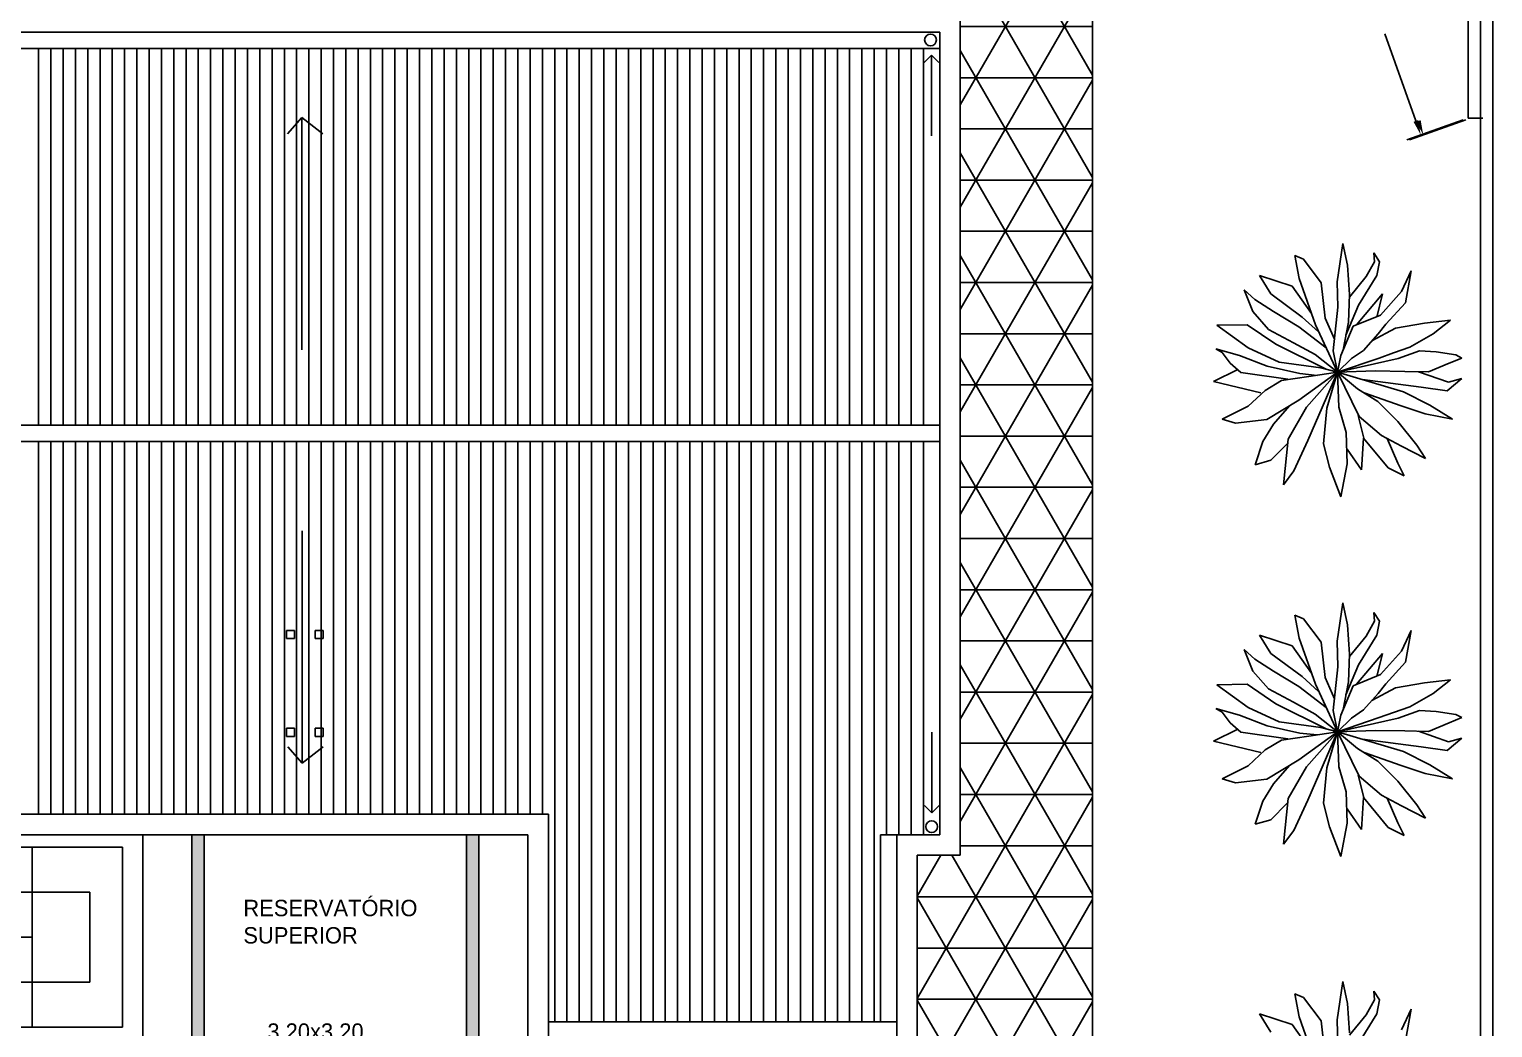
# Model space of a CAD drawing. Header units: millimetres. Extents: x 935 to 1399, y 512 to 900.
# Drawn here: x 1041.8 to 1059.66, y 850.47 to 862.66 of the extents above; entities that cross this region are included whole.
import ezdxf

# ---------------------------------------------------------------- set-up
doc = ezdxf.new("R2010")
doc.units = ezdxf.units.MM
for name, color, linetype in [('paredes', 5, 'Continuous'), ('terrenos', 3, 'Continuous'), ('VEGETAÇÃO', 3, 'Continuous')]:
    doc.layers.add(name, color=color, linetype=linetype)
pattern_1 = [(0, (1620.23605, 455.1888), (0, 0.625), []), (60, (1620.23605, 455.1888), (-0.5412659, 0.3125), []), (120, (1620.23605, 455.1888), (-0.5412659, -0.3125), [])]

msp = doc.modelspace()

# ---------------------------------------------------------------- hatches: boundary and pattern name
h = msp.add_hatch()
h.set_pattern_fill('NET3', color=254, scale=5, style=0)
h.set_pattern_definition(pattern_1)
h.paths.add_polyline_path([(1054.77585, 862.87187), (1053.15965, 862.87187), (1053.15965, 852.57187), (1054.77585, 852.57187)])
msp.add_hatch(color=253).paths.add_polyline_path([(1047.28232, 852.82187), (1047.13232, 852.82187), (1047.13232, 849.62187), (1043.93232, 849.62187), (1043.93232, 852.82187), (1043.78232, 852.82187), (1043.78232, 849.47187), (1047.28232, 849.47187)])
h = msp.add_hatch()
h.set_pattern_fill('NET3', color=254, scale=5, style=0)
h.set_pattern_definition(pattern_1)
h.paths.add_polyline_path([(1054.77585, 852.57187), (1053.15965, 852.57187), (1052.63465, 852.57187), (1052.63465, 850.12187), (1053.15965, 850.12187), (1053.15965, 839.87187), (1054.77585, 839.87187)])

# ---------------------------------------------------------------- linework, layer by layer
at = {"color": 7}
for p, q in [((1054.77585, 866.5417), (1054.77585, 839.87187)), ((1053.15965, 862.87187), (1053.15965, 852.57187)), ((1037.40965, 862.62187), (1052.90965, 862.62187)), ((1052.90965, 862.62187), (1052.90965, 852.82187)), ((1052.90965, 862.62187), (1052.90965, 856.55937)), ((1058.72095, 861.53642), (1058.34452, 862.60171)), ((1041.30965, 862.42187), (1052.90965, 862.42187)), ((1052.70965, 862.42187), (1052.70965, 857.82187)), ((1052.70965, 862.42187), (1052.70965, 857.82187)), ((1052.70965, 857.82187), (1052.70965, 862.42187)), ((1052.80814, 862.33956), (1052.71814, 862.24956)), ((1052.80814, 862.33956), (1052.80814, 861.35472)), ((1052.80814, 862.33956), (1052.89814, 862.24956)), ((1045.12138, 861.57823), (1044.94962, 861.37823)), ((1045.12138, 861.57823), (1045.38053, 861.37823)), ((1045.12138, 861.57823), (1045.12138, 858.74132)), ((1059.30072, 861.55038), (1058.6112, 861.30674)), ((1059.33149, 861.55038), (1058.64198, 861.30674)), ((1037.40965, 857.82187), (1052.90965, 857.82187)), ((1037.40965, 857.62187), (1052.90965, 857.62187)), ((1052.70965, 852.82187), (1052.70965, 857.62187)), ((1052.70965, 857.62187), (1052.70965, 852.82187)), ((1052.70965, 857.62187), (1052.70965, 856.55937)), ((1045.12545, 853.69561), (1045.12545, 856.53252)), ((1045.12545, 853.69561), (1045.12545, 856.53252)), ((1052.8131, 853.09023), (1052.8131, 854.07508)), ((1045.12545, 853.69561), (1044.95368, 853.89561)), ((1045.12545, 853.69561), (1044.95368, 853.89561)), ((1045.12545, 853.69561), (1045.3846, 853.89561)), ((1045.12545, 853.69561), (1045.3846, 853.89561)), ((1052.8131, 853.09023), (1052.7231, 853.18023)), ((1052.8131, 853.09023), (1052.9031, 853.18023)), ((1048.13232, 853.07187), (1037.15965, 853.07187)), ((1048.13232, 847.80398), (1048.13232, 853.07187)), ((1047.88232, 852.82187), (1037.40965, 852.82187)), ((1047.88232, 848.05398), (1047.88232, 852.82187)), ((1052.90965, 852.82187), (1052.18465, 852.82187)), ((1052.18465, 850.53792), (1052.18465, 852.82187)), ((1052.38465, 849.87187), (1052.38465, 852.82187)), ((1052.63465, 852.57187), (1053.15965, 852.57187)), ((1052.63465, 852.57187), (1053.15965, 852.57187)), ((1052.63465, 850.12187), (1052.63465, 852.57187)), ((1048.13232, 850.53792), (1052.38465, 850.53792))]:
    msp.add_line(p, q, dxfattribs=at)
at = {"color": 1}
for p, q in [((1041.90965, 857.82187), (1041.90965, 862.42187)), ((1042.05965, 857.82187), (1042.05965, 862.42187)), ((1042.20965, 857.82187), (1042.20965, 862.42187)), ((1042.35965, 857.82187), (1042.35965, 862.42187)), ((1042.50965, 857.82187), (1042.50965, 862.42187)), ((1042.65965, 857.82187), (1042.65965, 862.42187)), ((1042.80965, 857.82187), (1042.80965, 862.42187)), ((1042.95965, 857.82187), (1042.95965, 862.42187)), ((1043.10965, 857.82187), (1043.10965, 862.42187)), ((1043.25965, 857.82187), (1043.25965, 862.42187)), ((1043.40965, 857.82187), (1043.40965, 862.42187)), ((1043.55965, 857.82187), (1043.55965, 862.42187)), ((1043.70965, 857.82187), (1043.70965, 862.42187)), ((1043.85965, 857.82187), (1043.85965, 862.42187)), ((1044.00965, 857.82187), (1044.00965, 862.42187)), ((1044.15965, 857.82187), (1044.15965, 862.42187)), ((1044.30965, 857.82187), (1044.30965, 862.42187)), ((1044.45965, 857.82187), (1044.45965, 862.42187)), ((1044.60965, 857.82187), (1044.60965, 862.42187)), ((1044.75965, 857.82187), (1044.75965, 862.42187)), ((1044.90965, 857.82187), (1044.90965, 862.42187)), ((1045.05965, 857.82187), (1045.05965, 862.42187)), ((1045.20965, 857.82187), (1045.20965, 862.42187)), ((1045.35965, 857.82187), (1045.35965, 862.42187)), ((1045.50965, 857.82187), (1045.50965, 862.42187)), ((1045.65965, 857.82187), (1045.65965, 862.42187)), ((1045.65965, 857.82187), (1045.65965, 862.42187)), ((1045.80965, 857.82187), (1045.80965, 862.42187)), ((1045.95965, 857.82187), (1045.95965, 862.42187)), ((1046.10965, 857.82187), (1046.10965, 862.42187)), ((1046.25965, 857.82187), (1046.25965, 862.42187)), ((1046.40965, 857.82187), (1046.40965, 862.42187)), ((1046.55965, 857.82187), (1046.55965, 862.42187)), ((1046.70965, 857.82187), (1046.70965, 862.42187)), ((1046.85965, 857.82187), (1046.85965, 862.42187)), ((1047.00965, 857.82187), (1047.00965, 862.42187)), ((1047.15965, 857.82187), (1047.15965, 862.42187)), ((1047.30965, 857.82187), (1047.30965, 862.42187)), ((1047.45965, 857.82187), (1047.45965, 862.42187)), ((1047.60965, 857.82187), (1047.60965, 862.42187)), ((1047.75965, 857.82187), (1047.75965, 862.42187)), ((1047.90965, 857.82187), (1047.90965, 862.42187)), ((1048.05965, 857.82187), (1048.05965, 862.42187)), ((1048.20965, 857.82187), (1048.20965, 862.42187)), ((1048.35965, 857.82187), (1048.35965, 862.42187)), ((1048.50965, 857.82187), (1048.50965, 862.42187)), ((1048.65965, 857.82187), (1048.65965, 862.42187)), ((1048.80965, 857.82187), (1048.80965, 862.42187)), ((1048.95965, 857.82187), (1048.95965, 862.42187)), ((1049.10965, 857.82187), (1049.10965, 862.42187)), ((1049.25965, 857.82187), (1049.25965, 862.42187)), ((1049.40965, 857.82187), (1049.40965, 862.42187)), ((1049.55965, 857.82187), (1049.55965, 862.42187)), ((1049.70965, 857.82187), (1049.70965, 862.42187)), ((1049.70965, 857.82187), (1049.70965, 862.42187)), ((1049.85965, 857.82187), (1049.85965, 862.42187)), ((1050.00965, 857.82187), (1050.00965, 862.42187)), ((1050.15965, 857.82187), (1050.15965, 862.42187)), ((1050.30965, 857.82187), (1050.30965, 862.42187)), ((1050.45965, 857.82187), (1050.45965, 862.42187)), ((1050.60965, 857.82187), (1050.60965, 862.42187)), ((1050.75965, 857.82187), (1050.75965, 862.42187)), ((1050.90965, 857.82187), (1050.90965, 862.42187)), ((1051.05965, 857.82187), (1051.05965, 862.42187)), ((1051.20965, 857.82187), (1051.20965, 862.42187)), ((1051.35965, 857.82187), (1051.35965, 862.42187)), ((1051.50965, 857.82187), (1051.50965, 862.42187)), ((1051.65965, 857.82187), (1051.65965, 862.42187)), ((1051.80965, 857.82187), (1051.80965, 862.42187)), ((1051.95965, 857.82187), (1051.95965, 862.42187)), ((1052.10965, 857.82187), (1052.10965, 862.42187)), ((1052.25965, 857.82187), (1052.25965, 862.42187)), ((1052.40965, 857.82187), (1052.40965, 862.42187)), ((1052.55965, 857.82187), (1052.55965, 862.42187)), ((1041.90965, 853.07187), (1041.90965, 857.62187)), ((1042.05965, 853.07187), (1042.05965, 857.62187)), ((1042.20965, 853.07187), (1042.20965, 857.62187)), ((1042.35965, 853.07187), (1042.35965, 857.62187)), ((1042.50965, 853.07187), (1042.50965, 857.62187)), ((1042.65965, 853.07187), (1042.65965, 857.62187)), ((1042.80965, 853.07187), (1042.80965, 857.62187)), ((1042.95965, 853.07187), (1042.95965, 857.62187)), ((1043.10965, 853.07187), (1043.10965, 857.62187)), ((1043.25965, 853.07187), (1043.25965, 857.62187)), ((1043.40965, 853.07187), (1043.40965, 857.62187)), ((1043.55965, 853.07187), (1043.55965, 857.62187)), ((1043.70965, 853.07187), (1043.70965, 857.62187)), ((1043.85965, 853.07187), (1043.85965, 857.62187)), ((1044.00965, 853.07187), (1044.00965, 857.62187)), ((1044.15965, 853.07187), (1044.15965, 857.62187)), ((1044.30965, 853.07187), (1044.30965, 857.62187)), ((1044.30965, 853.07187), (1044.30965, 857.62187)), ((1044.45965, 853.07187), (1044.45965, 857.62187)), ((1044.60965, 853.07187), (1044.60965, 857.62187)), ((1044.75965, 853.07187), (1044.75965, 857.62187)), ((1044.90965, 853.07187), (1044.90965, 857.62187)), ((1045.05965, 853.07187), (1045.05965, 857.62187)), ((1045.20965, 853.07187), (1045.20965, 857.62187)), ((1045.35965, 853.07187), (1045.35965, 857.62187)), ((1045.50965, 853.07187), (1045.50965, 857.62187)), ((1045.65965, 853.07187), (1045.65965, 857.62187)), ((1045.65965, 853.07187), (1045.65965, 857.62187)), ((1045.80965, 853.07187), (1045.80965, 857.62187)), ((1045.95965, 853.07187), (1045.95965, 857.62187)), ((1046.10965, 853.07187), (1046.10965, 857.62187)), ((1046.25965, 853.07187), (1046.25965, 857.62187)), ((1046.40965, 853.07187), (1046.40965, 857.62187)), ((1046.55965, 853.07187), (1046.55965, 857.62187)), ((1046.70965, 853.07187), (1046.70965, 857.62187)), ((1046.85965, 853.07187), (1046.85965, 857.62187)), ((1047.00965, 853.07187), (1047.00965, 857.62187)), ((1047.15965, 853.07187), (1047.15965, 857.62187)), ((1047.30965, 853.07187), (1047.30965, 857.62187)), ((1047.45965, 853.07187), (1047.45965, 857.62187)), ((1047.60965, 853.07187), (1047.60965, 857.62187)), ((1047.75965, 853.07187), (1047.75965, 857.62187)), ((1047.90965, 853.07187), (1047.90965, 857.62187)), ((1048.05965, 853.07187), (1048.05965, 857.62187)), ((1048.20965, 850.53792), (1048.20965, 857.62187)), ((1048.35965, 850.53792), (1048.35965, 857.62187)), ((1048.50965, 850.53792), (1048.50965, 857.62187)), ((1048.65965, 850.53792), (1048.65965, 857.62187)), ((1048.80965, 850.53792), (1048.80965, 857.62187)), ((1048.95965, 850.53792), (1048.95965, 857.62187)), ((1049.10965, 850.53792), (1049.10965, 857.62187)), ((1049.25965, 850.53792), (1049.25965, 857.62187)), ((1049.40965, 850.53792), (1049.40965, 857.62187)), ((1049.55965, 850.53792), (1049.55965, 857.62187)), ((1049.70965, 850.53792), (1049.70965, 857.62187)), ((1049.70965, 850.53792), (1049.70965, 857.62187)), ((1049.85965, 850.53792), (1049.85965, 857.62187)), ((1050.00965, 850.53792), (1050.00965, 857.62187)), ((1050.15965, 850.53792), (1050.15965, 857.62187)), ((1050.30965, 850.53792), (1050.30965, 857.62187)), ((1050.45965, 850.53792), (1050.45965, 857.62187)), ((1050.60965, 850.53792), (1050.60965, 857.62187)), ((1050.75965, 850.53792), (1050.75965, 857.62187)), ((1050.90965, 850.53792), (1050.90965, 857.62187)), ((1051.05965, 850.53792), (1051.05965, 857.62187)), ((1051.20965, 850.53792), (1051.20965, 857.62187)), ((1051.35965, 850.53792), (1051.35965, 857.62187)), ((1051.50965, 850.53792), (1051.50965, 857.62187)), ((1051.65965, 850.53792), (1051.65965, 857.62187)), ((1051.80965, 850.53792), (1051.80965, 857.62187)), ((1051.95965, 850.53792), (1051.95965, 857.62187)), ((1052.10965, 850.53792), (1052.10965, 857.62187)), ((1052.25965, 852.82187), (1052.25965, 857.62187)), ((1052.40965, 852.82187), (1052.40965, 857.62187)), ((1052.55965, 852.82187), (1052.55965, 857.62187)), ((1045.35965, 854.12187), (1045.35965, 855.21625)), ((1045.35965, 854.12187), (1045.35965, 855.21625))]:
    msp.add_line(p, q, dxfattribs=at)
at = {"color": 5}
for p, q in [((1059.35965, 861.5712), (1059.50965, 861.5712)), ((1059.39042, 861.5712), (1059.54042, 861.5712))]:
    msp.add_line(p, q, dxfattribs=at)
for p, q in [((1057.75905, 859.57419), (1057.83047, 860.04212)), ((1057.83047, 860.04212), (1057.88762, 859.77457)), ((1057.24504, 859.89337), (1057.29759, 859.61182)), ((1057.35015, 859.84955), (1057.24504, 859.89337)), ((1057.56626, 859.56169), (1057.35015, 859.84955)), ((1058.1154, 859.63681), (1058.21474, 859.81838)), ((1058.21474, 859.81838), (1058.20884, 859.92468)), ((1058.20884, 859.92468), (1058.27896, 859.81838)), ((1058.27896, 859.81838), (1058.24396, 859.64931)), ((1057.20992, 859.51788), (1056.81281, 859.64931)), ((1056.81281, 859.64931), (1056.95291, 859.42407)), ((1057.29759, 859.61182), (1057.49615, 859.04845)), ((1057.88762, 859.77457), (1057.91094, 859.41776)), ((1057.90988, 859.38688), (1058.1154, 859.63681)), ((1058.24396, 859.64931), (1058.02195, 859.28632)), ((1058.54763, 859.45525), (1058.66453, 859.70562)), ((1058.66453, 859.70562), (1058.59441, 859.31763)), ((1056.75436, 859.35513), (1056.62579, 859.47407)), ((1056.62579, 859.47407), (1056.73103, 859.2112)), ((1056.95291, 859.42407), (1057.33259, 859.14239)), ((1057.44781, 859.18561), (1057.20992, 859.51788)), ((1057.61305, 859.12989), (1057.56626, 859.56169)), ((1057.77071, 859.26132), (1057.75905, 859.57419)), ((1057.99862, 859.04845), (1058.31395, 859.42407)), ((1058.31395, 859.42407), (1058.24396, 859.14239)), ((1058.29062, 859.16738), (1058.54763, 859.45525)), ((1056.98214, 859.2112), (1056.75436, 859.35513)), ((1057.71239, 858.72927), (1057.77071, 859.26132)), ((1058.02195, 859.28632), (1057.86774, 858.91933)), ((1057.91094, 859.41776), (1057.89928, 859.07976)), ((1058.59441, 859.31763), (1058.35484, 859.05476)), ((1056.73103, 859.2112), (1056.92368, 858.99214)), ((1057.2917, 859.02345), (1056.98214, 859.2112)), ((1057.33259, 859.14239), (1057.53127, 858.96082)), ((1057.72816, 858.87311), (1057.61305, 859.12989)), ((1057.89928, 859.07976), (1057.83562, 858.74292)), ((1057.95773, 859.02977), (1058.29062, 859.16738)), ((1058.47174, 859.00464), (1058.82809, 859.06726)), ((1058.82809, 859.06726), (1059.14355, 859.10476)), ((1059.14355, 859.10476), (1058.9332, 858.93583)), ((1056.2929, 859.04227), (1056.66091, 859.04845)), ((1056.67257, 858.7669), (1056.2929, 859.04227)), ((1056.66091, 859.04845), (1057.01136, 858.81071)), ((1056.92368, 858.99214), (1057.22748, 858.82939)), ((1057.62715, 858.76572), (1057.2917, 859.02345)), ((1057.49615, 859.04845), (1057.76434, 858.46962)), ((1057.80584, 858.67296), (1057.95773, 859.02977)), ((1058.2614, 858.93583), (1058.0804, 858.73558)), ((1058.18577, 858.85216), (1058.47174, 859.00464)), ((1058.35484, 859.05476), (1058.2614, 858.93583)), ((1058.9332, 858.93583), (1058.64697, 858.77308)), ((1056.28123, 858.75426), (1056.56747, 858.67296)), ((1056.35712, 858.71045), (1056.28123, 858.75426)), ((1056.45646, 858.57902), (1056.35712, 858.71045)), ((1057.05225, 858.59165), (1056.67257, 858.7669)), ((1057.01136, 858.81071), (1057.62715, 858.50535)), ((1057.22748, 858.82939), (1057.49038, 858.68546)), ((1057.76434, 858.46962), (1057.71239, 858.72927)), ((1058.0804, 858.73558), (1057.93427, 858.63546)), ((1058.64697, 858.77308), (1058.44841, 858.70427)), ((1058.50674, 858.63546), (1058.76374, 858.72927)), ((1058.76374, 858.72927), (1058.96819, 858.71677)), ((1058.96819, 858.71677), (1059.20777, 858.67928)), ((1056.5849, 858.4664), (1056.45646, 858.57902)), ((1056.56747, 858.67296), (1056.90625, 858.54152)), ((1056.90625, 858.54152), (1057.30349, 858.4539)), ((1057.56049, 858.52271), (1057.05225, 858.59165)), ((1057.49038, 858.68546), (1057.76434, 858.46962)), ((1057.76434, 858.46962), (1057.80584, 858.67296)), ((1058.27306, 858.64164), (1057.76434, 858.46962)), ((1057.93427, 858.63546), (1057.76434, 858.46962)), ((1057.76434, 858.46962), (1058.50674, 858.63546)), ((1058.44841, 858.70427), (1058.27306, 858.64164)), ((1059.12599, 858.57902), (1058.87475, 858.47271)), ((1059.28365, 858.64164), (1059.12599, 858.57902)), ((1059.20777, 858.67928), (1059.28365, 858.64164)), ((1056.54626, 858.50028), (1056.25201, 858.35378)), ((1056.25201, 858.35378), (1056.83024, 858.21603)), ((1057.15736, 858.38509), (1056.5849, 858.4664)), ((1057.08148, 858.36628), (1056.88279, 858.24734)), ((1057.41437, 858.41641), (1057.08148, 858.36628)), ((1057.2917, 858.1284), (1057.76434, 858.46962)), ((1057.30349, 858.4539), (1057.51519, 858.43005)), ((1057.76434, 858.46962), (1057.38527, 858.04078)), ((1057.4027, 857.63398), (1057.76434, 858.46962)), ((1057.76434, 858.46962), (1057.41437, 858.41641)), ((1057.76434, 858.46962), (1057.56049, 858.52271)), ((1057.76434, 858.46962), (1057.63638, 858.02828)), ((1058.2264, 858.48521), (1057.76434, 858.46962)), ((1057.76434, 858.46962), (1058.02772, 857.92816)), ((1057.78238, 858.04078), (1057.76434, 858.46962)), ((1058.01029, 858.26615), (1057.76434, 858.46962)), ((1058.57108, 858.22866), (1057.76434, 858.46962)), ((1058.7872, 858.28497), (1058.07111, 858.378)), ((1058.58852, 858.4789), (1058.2264, 858.48521)), ((1058.87475, 858.47271), (1058.58852, 858.4789)), ((1058.75227, 858.47536), (1059.12009, 858.34746)), ((1059.28365, 858.39127), (1059.10266, 858.24116)), ((1059.12009, 858.34746), (1059.28365, 858.39127)), ((1056.88279, 858.24734), (1056.67257, 858.05341)), ((1058.25563, 858.10972), (1058.01029, 858.26615)), ((1058.08861, 858.21622), (1058.54186, 858.05959)), ((1058.89231, 858.06591), (1058.57108, 858.22866)), ((1059.10266, 858.24116), (1058.7872, 858.28497)), ((1056.67257, 858.05341), (1056.35712, 857.89685)), ((1056.90036, 857.89067), (1057.2917, 858.1284)), ((1057.17743, 858.05899), (1056.98214, 857.83436)), ((1057.38527, 858.04078), (1057.16326, 857.65279)), ((1057.63638, 858.02828), (1057.59549, 857.59648)), ((1057.87005, 857.7341), (1057.78238, 858.04078)), ((1058.50097, 857.86553), (1058.25563, 858.10972)), ((1058.54186, 858.05959), (1058.83386, 857.95947)), ((1059.16688, 857.89685), (1058.89231, 858.06591)), ((1056.35712, 857.89685), (1056.52068, 857.84685)), ((1056.52068, 857.84685), (1056.90036, 857.89067)), ((1056.98214, 857.83436), (1056.8537, 857.62148)), ((1058.08617, 857.66529), (1058.01605, 857.94066)), ((1058.02772, 857.92816), (1058.30229, 857.6966)), ((1058.73464, 857.57767), (1058.50097, 857.86553)), ((1058.83386, 857.95947), (1059.16688, 857.89685)), ((1057.16326, 857.65279), (1057.10481, 857.09574)), ((1057.23337, 857.2648), (1057.4027, 857.63398)), ((1057.88172, 857.35243), (1057.87005, 857.7341)), ((1058.05694, 857.2773), (1058.0804, 857.66529)), ((1058.0804, 857.66529), (1058.38407, 857.3023)), ((1058.30229, 857.6966), (1058.54763, 857.56517)), ((1058.50097, 857.35861), (1058.3724, 857.65911)), ((1056.8537, 857.62148), (1056.76012, 857.33979)), ((1056.95291, 857.39624), (1057.15159, 857.59648)), ((1057.59549, 857.59648), (1057.6656, 857.30862)), ((1057.88172, 857.52767), (1058.05694, 857.2773)), ((1058.54763, 857.56517), (1058.83975, 857.41492)), ((1058.83975, 857.41492), (1058.73464, 857.57767)), ((1056.76012, 857.33979), (1056.95291, 857.39624)), ((1057.6656, 857.30862), (1057.80584, 856.94562)), ((1057.80584, 856.94562), (1057.88172, 857.35243)), ((1058.38407, 857.3023), (1058.57685, 857.20218)), ((1058.57685, 857.20218), (1058.50097, 857.35861)), ((1057.10481, 857.09574), (1057.23337, 857.2648)), ((1057.24504, 855.50364), (1057.29759, 855.22209)), ((1057.35015, 855.45982), (1057.24504, 855.50364)), ((1057.75905, 855.18446), (1057.83047, 855.65239)), ((1057.83047, 855.65239), (1057.88762, 855.38484)), ((1058.21474, 855.42865), (1058.20884, 855.53495)), ((1058.20884, 855.53495), (1058.27896, 855.42865)), ((1057.56626, 855.17196), (1057.35015, 855.45982)), ((1057.88762, 855.38484), (1057.91094, 855.02803)), ((1058.1154, 855.24708), (1058.21474, 855.42865)), ((1058.27896, 855.42865), (1058.24396, 855.25958)), ((1058.54763, 855.06552), (1058.66453, 855.31589)), ((1058.66453, 855.31589), (1058.59441, 854.9279)), ((1057.20992, 855.12815), (1056.81281, 855.25958)), ((1056.81281, 855.25958), (1056.95291, 855.03434)), ((1057.29759, 855.22209), (1057.49615, 854.65872)), ((1057.61305, 854.74016), (1057.56626, 855.17196)), ((1057.77071, 854.87159), (1057.75905, 855.18446)), ((1057.90988, 854.99715), (1058.1154, 855.24708)), ((1058.24396, 855.25958), (1058.02195, 854.89659)), ((1056.75436, 854.9654), (1056.62579, 855.08434)), ((1056.62579, 855.08434), (1056.73103, 854.82147)), ((1056.98214, 854.82147), (1056.75436, 854.9654)), ((1056.95291, 855.03434), (1057.33259, 854.75266)), ((1057.44781, 854.79588), (1057.20992, 855.12815)), ((1057.91094, 855.02803), (1057.89928, 854.69003)), ((1057.99862, 854.65872), (1058.31395, 855.03434)), ((1058.31395, 855.03434), (1058.24396, 854.75266)), ((1058.29062, 854.77765), (1058.54763, 855.06552)), ((1056.73103, 854.82147), (1056.92368, 854.60241)), ((1057.2917, 854.63372), (1056.98214, 854.82147)), ((1057.71239, 854.33954), (1057.77071, 854.87159)), ((1058.02195, 854.89659), (1057.86774, 854.5296)), ((1057.95773, 854.64004), (1058.29062, 854.77765)), ((1058.59441, 854.9279), (1058.35484, 854.66503)), ((1056.2929, 854.65254), (1056.66091, 854.65872)), ((1056.67257, 854.37717), (1056.2929, 854.65254)), ((1056.66091, 854.65872), (1057.01136, 854.42098)), ((1056.92368, 854.60241), (1057.22748, 854.43966)), ((1057.62715, 854.37599), (1057.2917, 854.63372)), ((1057.33259, 854.75266), (1057.53127, 854.57109)), ((1057.49615, 854.65872), (1057.76434, 854.0799)), ((1057.72816, 854.48338), (1057.61305, 854.74016)), ((1057.80584, 854.28323), (1057.95773, 854.64004)), ((1057.89928, 854.69003), (1057.83562, 854.35319)), ((1058.18577, 854.46243), (1058.47174, 854.61491)), ((1058.35484, 854.66503), (1058.2614, 854.5461)), ((1058.47174, 854.61491), (1058.82809, 854.67753)), ((1058.82809, 854.67753), (1059.14355, 854.71503)), ((1059.14355, 854.71503), (1058.9332, 854.5461)), ((1057.01136, 854.42098), (1057.62715, 854.11562)), ((1057.22748, 854.43966), (1057.49038, 854.29573)), ((1058.2614, 854.5461), (1058.0804, 854.34586)), ((1058.9332, 854.5461), (1058.64697, 854.38335)), ((1056.28123, 854.36453), (1056.56747, 854.28323)), ((1056.35712, 854.32072), (1056.28123, 854.36453)), ((1056.45646, 854.18929), (1056.35712, 854.32072)), ((1056.56747, 854.28323), (1056.90625, 854.15179)), ((1057.05225, 854.20192), (1056.67257, 854.37717)), ((1057.49038, 854.29573), (1057.76434, 854.0799)), ((1057.76434, 854.0799), (1057.71239, 854.33954)), ((1057.76434, 854.0799), (1057.80584, 854.28323)), ((1058.27306, 854.25191), (1057.76434, 854.0799)), ((1057.93427, 854.24573), (1057.76434, 854.0799)), ((1057.76434, 854.0799), (1058.50674, 854.24573)), ((1058.0804, 854.34586), (1057.93427, 854.24573)), ((1058.44841, 854.31454), (1058.27306, 854.25191)), ((1058.64697, 854.38335), (1058.44841, 854.31454)), ((1058.50674, 854.24573), (1058.76374, 854.33954)), ((1058.76374, 854.33954), (1058.96819, 854.32704)), ((1058.96819, 854.32704), (1059.20777, 854.28955)), ((1059.28365, 854.25191), (1059.12599, 854.18929)), ((1059.20777, 854.28955), (1059.28365, 854.25191)), ((1056.54626, 854.11055), (1056.25201, 853.96405)), ((1056.5849, 854.07667), (1056.45646, 854.18929)), ((1057.15736, 853.99536), (1056.5849, 854.07667)), ((1056.90625, 854.15179), (1057.30349, 854.06417)), ((1057.56049, 854.13298), (1057.05225, 854.20192)), ((1057.2917, 853.73867), (1057.76434, 854.0799)), ((1057.30349, 854.06417), (1057.51519, 854.04032)), ((1057.76434, 854.0799), (1057.38527, 853.65105)), ((1057.4027, 853.24425), (1057.76434, 854.0799)), ((1057.76434, 854.0799), (1057.41437, 854.02668)), ((1057.76434, 854.0799), (1057.56049, 854.13298)), ((1057.76434, 854.0799), (1057.63638, 853.63855)), ((1058.2264, 854.09548), (1057.76434, 854.0799)), ((1057.76434, 854.0799), (1058.02772, 853.53843)), ((1057.78238, 853.65105), (1057.76434, 854.0799)), ((1058.01029, 853.87642), (1057.76434, 854.0799)), ((1058.57108, 853.83893), (1057.76434, 854.0799)), ((1058.58852, 854.08917), (1058.2264, 854.09548)), ((1058.87475, 854.08299), (1058.58852, 854.08917)), ((1058.75227, 854.08563), (1059.12009, 853.95773)), ((1059.12599, 854.18929), (1058.87475, 854.08299)), ((1056.25201, 853.96405), (1056.83024, 853.8263)), ((1057.08148, 853.97655), (1056.88279, 853.85761)), ((1057.41437, 854.02668), (1057.08148, 853.97655)), ((1058.7872, 853.89524), (1058.07111, 853.98827)), ((1059.10266, 853.85143), (1058.7872, 853.89524)), ((1059.28365, 854.00154), (1059.10266, 853.85143)), ((1059.12009, 853.95773), (1059.28365, 854.00154)), ((1056.88279, 853.85761), (1056.67257, 853.66368)), ((1056.90036, 853.50094), (1057.2917, 853.73867)), ((1058.25563, 853.71999), (1058.01029, 853.87642)), ((1058.08861, 853.82649), (1058.54186, 853.66986)), ((1058.50097, 853.4758), (1058.25563, 853.71999)), ((1058.89231, 853.67618), (1058.57108, 853.83893)), ((1056.67257, 853.66368), (1056.35712, 853.50712)), ((1057.17743, 853.66926), (1056.98214, 853.44463)), ((1057.38527, 853.65105), (1057.16326, 853.26306)), ((1057.63638, 853.63855), (1057.59549, 853.20675)), ((1057.87005, 853.34437), (1057.78238, 853.65105)), ((1058.08617, 853.27556), (1058.01605, 853.55093)), ((1058.02772, 853.53843), (1058.30229, 853.30687)), ((1058.54186, 853.66986), (1058.83386, 853.56974)), ((1058.83386, 853.56974), (1059.16688, 853.50712)), ((1059.16688, 853.50712), (1058.89231, 853.67618)), ((1056.35712, 853.50712), (1056.52068, 853.45712)), ((1056.52068, 853.45712), (1056.90036, 853.50094)), ((1056.98214, 853.44463), (1056.8537, 853.23175)), ((1058.73464, 853.18794), (1058.50097, 853.4758)), ((1056.8537, 853.23175), (1056.76012, 852.95006)), ((1056.95291, 853.00651), (1057.15159, 853.20675)), ((1057.16326, 853.26306), (1057.10481, 852.70601)), ((1057.23337, 852.87507), (1057.4027, 853.24425)), ((1057.59549, 853.20675), (1057.6656, 852.91889)), ((1057.88172, 852.9627), (1057.87005, 853.34437)), ((1058.05694, 852.88757), (1058.0804, 853.27556)), ((1058.0804, 853.27556), (1058.38407, 852.91257)), ((1058.30229, 853.30687), (1058.54763, 853.17544)), ((1058.50097, 852.96888), (1058.3724, 853.26938)), ((1058.54763, 853.17544), (1058.83975, 853.02519)), ((1058.83975, 853.02519), (1058.73464, 853.18794)), ((1056.76012, 852.95006), (1056.95291, 853.00651)), ((1057.88172, 853.13794), (1058.05694, 852.88757)), ((1057.10481, 852.70601), (1057.23337, 852.87507)), ((1057.6656, 852.91889), (1057.80584, 852.5559)), ((1057.80584, 852.5559), (1057.88172, 852.9627)), ((1058.38407, 852.91257), (1058.57685, 852.81245)), ((1058.57685, 852.81245), (1058.50097, 852.96888)), ((1057.75905, 850.56148), (1057.83047, 851.02941)), ((1057.83047, 851.02941), (1057.88762, 850.76186)), ((1057.24504, 850.88066), (1057.29759, 850.59911)), ((1057.35015, 850.83685), (1057.24504, 850.88066)), ((1058.21474, 850.80567), (1058.20884, 850.91197)), ((1058.20884, 850.91197), (1058.27896, 850.80567)), ((1057.56626, 850.54898), (1057.35015, 850.83685)), ((1057.88762, 850.76186), (1057.91094, 850.40505)), ((1058.1154, 850.62411), (1058.21474, 850.80567)), ((1058.27896, 850.80567), (1058.24396, 850.63661)), ((1058.54763, 850.44254), (1058.66453, 850.69292)), ((1058.66453, 850.69292), (1058.59441, 850.30493)), ((1057.20992, 850.50517), (1056.81281, 850.63661)), ((1056.81281, 850.63661), (1056.95291, 850.41137)), ((1057.44781, 850.1729), (1057.20992, 850.50517)), ((1057.29759, 850.59911), (1057.49615, 850.03574)), ((1057.61305, 850.11718), (1057.56626, 850.54898)), ((1057.77071, 850.24862), (1057.75905, 850.56148)), ((1057.90988, 850.37418), (1058.1154, 850.62411)), ((1058.24396, 850.63661), (1058.02195, 850.27362))]:
    msp.add_line(p, q)
at = {"color": 6}
for p, q in [((1044.93465, 855.21625), (1044.93465, 855.31625)), ((1044.93465, 855.31625), (1045.03465, 855.31625)), ((1045.03465, 855.21625), (1045.03465, 855.31625)), ((1045.03465, 855.21625), (1045.03465, 855.31625)), ((1045.28465, 855.21625), (1045.28465, 855.31625)), ((1045.28465, 855.21625), (1045.28465, 855.31625)), ((1045.28465, 855.21625), (1045.28465, 855.31625)), ((1045.28465, 855.31625), (1045.38465, 855.31625)), ((1045.38465, 855.21625), (1045.38465, 855.31625)), ((1044.93465, 855.21625), (1045.03465, 855.21625)), ((1045.28465, 855.21625), (1045.38465, 855.21625)), ((1044.93465, 854.02187), (1044.93465, 854.12187)), ((1045.03465, 854.12187), (1044.93465, 854.12187)), ((1045.03465, 854.02187), (1045.03465, 854.12187)), ((1045.03465, 854.02187), (1045.03465, 854.12187)), ((1045.28465, 854.02187), (1045.28465, 854.12187)), ((1045.28465, 854.02187), (1045.28465, 854.12187)), ((1045.28465, 854.02187), (1045.28465, 854.12187)), ((1045.38465, 854.12187), (1045.28465, 854.12187)), ((1045.38465, 854.02187), (1045.38465, 854.12187)), ((1044.93465, 854.02187), (1045.03465, 854.02187)), ((1045.28465, 854.02187), (1045.38465, 854.02187)), ((1048.13232, 853.07187), (1037.15965, 853.07187)), ((1048.13232, 847.80398), (1048.13232, 853.07187)), ((1047.88232, 852.82187), (1037.40965, 852.82187)), ((1043.18232, 850.22187), (1043.18232, 852.82187)), ((1043.78232, 849.47187), (1043.78232, 852.82187)), ((1043.93232, 849.62187), (1043.93232, 852.82187)), ((1047.13232, 849.62187), (1047.13232, 852.82187)), ((1047.28232, 849.47187), (1047.28232, 852.82187)), ((1047.88232, 848.05398), (1047.88232, 852.82187)), ((1042.93232, 852.67187), (1037.40965, 852.67187)), ((1039.53465, 852.67187), (1042.33465, 852.67187)), ((1041.83232, 852.67187), (1041.83232, 850.47187)), ((1041.83232, 850.47187), (1041.83232, 852.67187)), ((1042.33465, 852.67187), (1042.93232, 852.67187)), ((1042.93232, 850.47187), (1042.93232, 852.67187)), ((1042.53639, 852.12187), (1039.43232, 852.12187)), ((1042.53639, 851.02187), (1042.53639, 852.12187)), ((1041.83232, 851.57187), (1039.43232, 851.57187)), ((1042.53639, 851.02187), (1039.43232, 851.02187)), ((1042.93232, 850.47187), (1038.30965, 850.47187))]:
    msp.add_line(p, q, dxfattribs=at)
at = {"color": 7}
for centre in [(1052.79737, 862.52497), (1052.8112, 852.92149)]:
    msp.add_circle(centre, 0.07195, dxfattribs=at)
for points in [[(1058.74924, 861.54642), (1058.69266, 861.52643), (1058.78092, 861.36671)], [(1058.78001, 861.54642), (1058.72344, 861.52643), (1058.81169, 861.36671)]]:
    msp.add_solid(points, dxfattribs=at)
at = {"layer": 'paredes'}
for p, q in [((1059.35965, 861.5712), (1059.35965, 864.4012)), ((1059.50965, 864.4012), (1059.50965, 861.5712))]:
    msp.add_line(p, q, dxfattribs=at)
at = {"layer": 'terrenos', "color": 7}
for points in [[(1041.796, 833.62187), (1059.65965, 833.62187), (1059.65965, 875.84655), (1049.04201, 876.60525), (1038.31596, 877.33332), (1030.53722, 877.41495), (1030.53722, 833.62187), (1031.18722, 833.62187)], [(1059.50965, 833.92187), (1059.50965, 875.70689), (1049.03158, 876.45562), (1038.31009, 877.18337), (1030.68722, 877.26337), (1030.68722, 833.77187), (1031.18722, 833.77187)]]:
    msp.add_lwpolyline(points, dxfattribs=at)
at = {"layer": 'VEGETAÇÃO', "color": 7}
msp.add_lwpolyline([(1036.65965, 833.62187), (1059.65965, 833.62187), (1059.65965, 875.84655), (1049.04201, 876.60525), (1038.31596, 877.33332), (1030.53722, 877.41495), (1030.53722, 833.62187), (1031.18722, 833.62187)], dxfattribs=at)

# ---------------------------------------------------------------- texts
at = {"char_height": 0.2, "width": 3.8469, "attachment_point": 1}
for s, insert in [('RESERVATÓRIO\\PSUPERIOR', (1044.40915, 852.0282)), ('\\P3,20x3,20', (1044.70238, 850.85312))]:
    msp.add_mtext(s, dxfattribs=dict(at, insert=insert))

doc.saveas('drawing.dxf')
